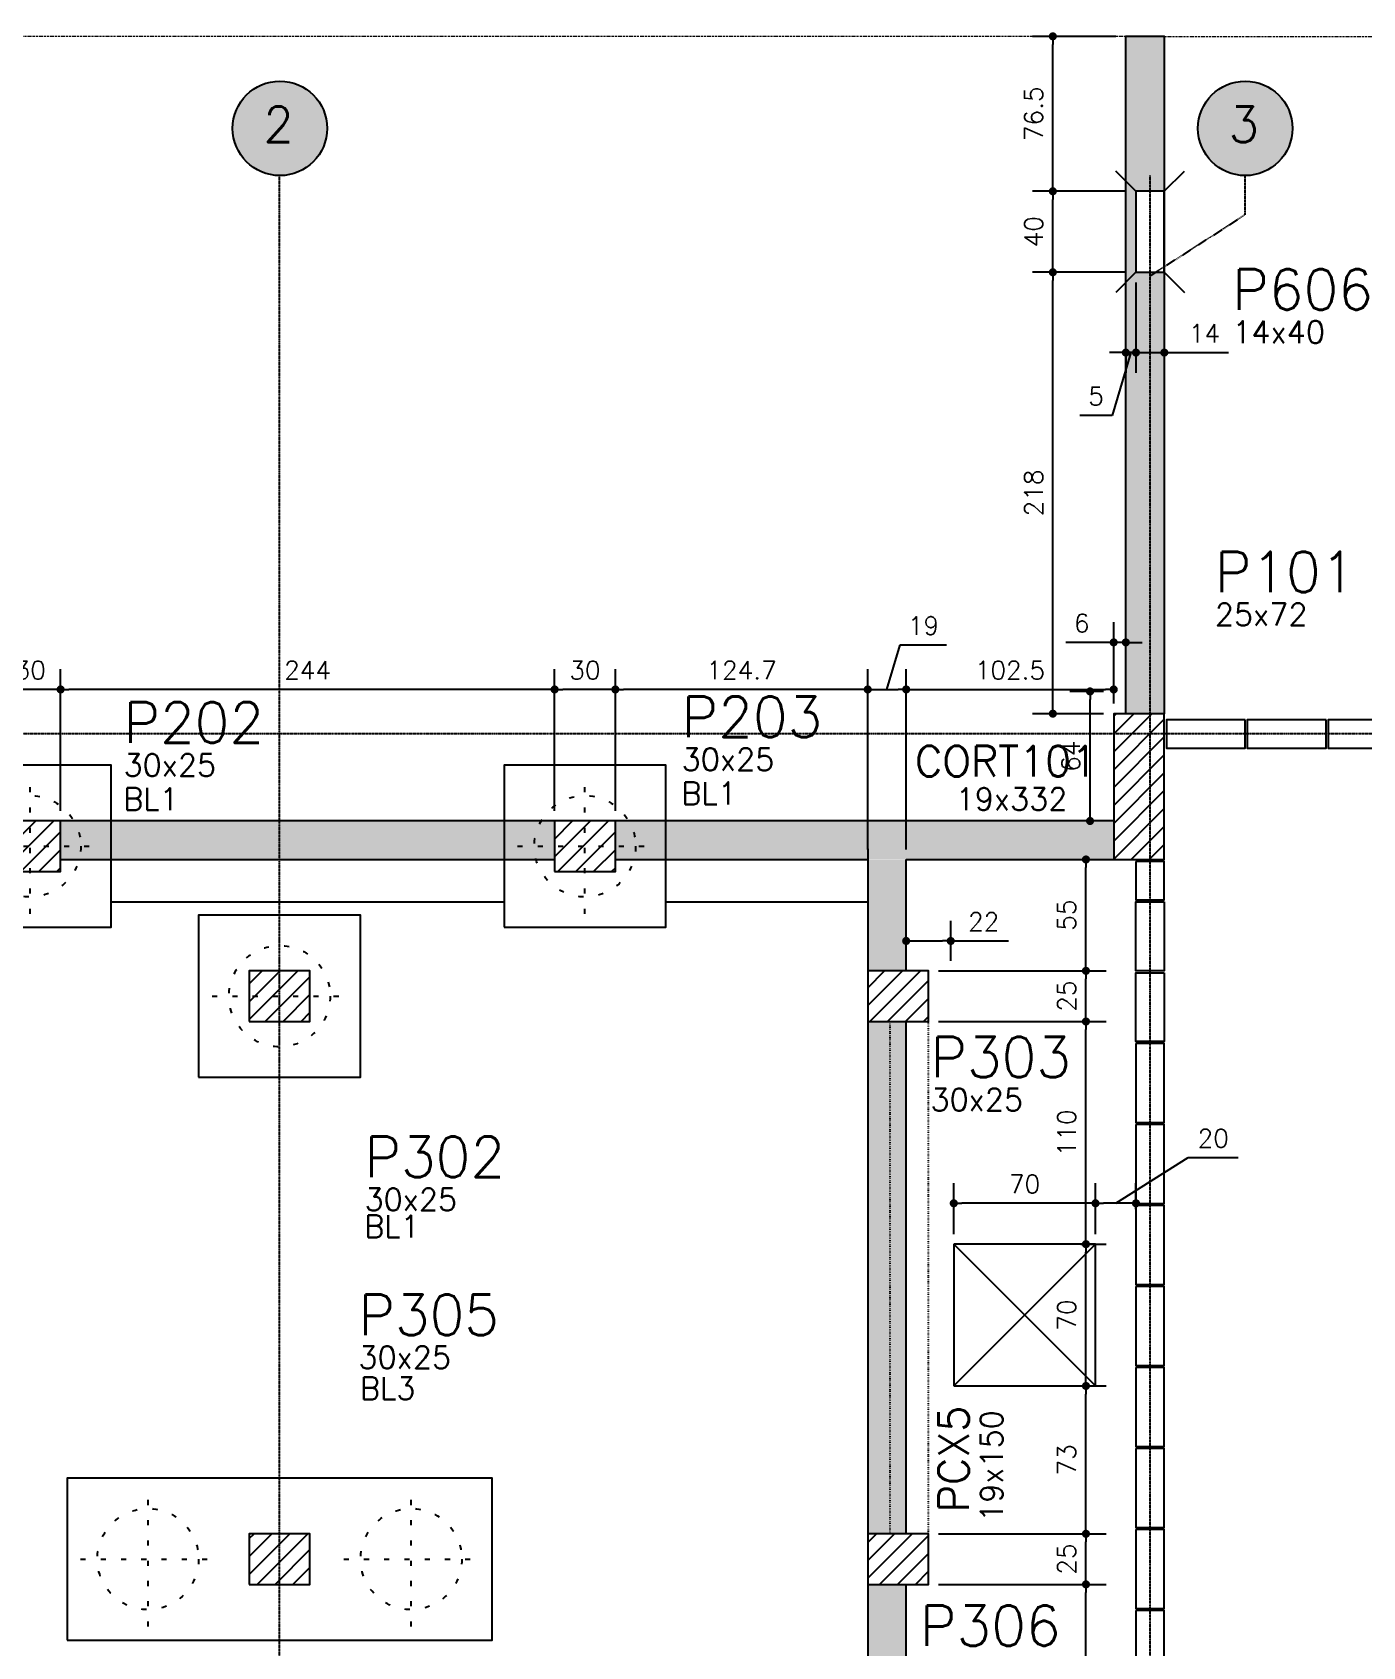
# Model space of a CAD drawing. Extents: x -856 to 20282, y 14720 to 28231.
# Drawn here: x 6019 to 6676, y 24573 to 25370 of the extents above; entities that cross this region are included whole.
import ezdxf

# ---------------------------------------------------------------- set-up
doc = ezdxf.new("R2010")
doc.units = 0
for name, pattern in [('AXES', [0.54, 0.3, -0.08, 0.08, -0.08]), ('Double dash', [55, 20, -5, 10, -5, 10, -5]), ('ESTILO_TQS_0002', [0.4, 0.1, -0.3])]:
    doc.linetypes.add(name, pattern=pattern)
doc.layers.get('0').update_dxf_attribs({"linetype": 'CONTINUOUS'})
doc.layers.get('Defpoints').update_dxf_attribs({"linetype": 'CONTINUOUS'})
for name, color, linetype in [('00 - FELIPE', 2, 'CONTINUOUS'), ('228', 2, 'CONTINUOUS'), ('BLOCO', 3, 'CONTINUOUS'), ('COTA', 1, 'CONTINUOUS'), ('EIXOS', 1, 'AXES'), ('ESTACA', 1, 'ESTILO_TQS_0002'), ('H2', 252, 'CONTINUOUS'), ('H3', 253, 'CONTINUOUS'), ('H4', 254, 'CONTINUOUS'), ('H5', 1, 'CONTINUOUS'), ('IND-EIXOS', 2, 'CONTINUOUS'), ('ORELHA', 1, 'CONTINUOUS'), ('P-D', 2, 'CONTINUOUS'), ('P-M', 5, 'CONTINUOUS'), ('P-N', 5, 'CONTINUOUS'), ('P-S', 5, 'CONTINUOUS'), ('PENA_1', 1, 'CONTINUOUS'), ('PENA_5', 5, 'CONTINUOUS'), ('PIL-N', 4, 'CONTINUOUS'), ('TEXT-EIXOS', 3, 'CONTINUOUS'), ('VIG-D', 2, 'CONTINUOUS'), ('VIG-N', 4, 'CONTINUOUS'), ('VIGA', 3, 'CONTINUOUS'), ('VIGAT', 3, 'ESTILO_TQS_0002')]:
    doc.layers.add(name, color=color, linetype=linetype)
doc.layers.add('TLV-DVI-___-CNT', color=7, linetype='Double dash', lineweight=9)
doc.styles.add('COTA', font='romans.shx')
doc.styles.get("Standard").update_dxf_attribs({"font": 'ROMANS.SHX'})
doc.dimstyles.new('forma', dxfattribs={"dimscale": 5, "dimtxt": 1.8, "dimasz": 0.8, "dimexe": 2, "dimexo": 1, "dimgap": 1, "dimtad": 1, "dimdec": 1, "dimzin": 9, "dimdsep": 46, "dimtxsty": 'COTA', "dimblk1": 'DOT', "dimblk2": 'DOT', "dimsah": 1, "dimcen": 0, "dimdle": 1, "dimclrd": 256, "dimclre": 256, "dimclrt": 2, "dimadec": 0, "dimazin": 0, "dimtfac": 1, "dimtdec": 0, "dimtmove": 0, "dimatfit": 3, "dimfxl": 1, "dimtolj": 1, "dimtzin": 0, "dimarcsym": 0})
pattern_1 = [(45, (4912.393, -6055.889), (-4.4194174, 4.4194174), [])]
pattern_2 = [(45, (5693.907, 23621.703), (-4.419417, 4.419417), [])]
pattern_3 = [(45, (4912.393, -9060.889), (-4.4194174, 4.4194174), [])]

# ---------------------------------------------------------------- blocks, each defined once
blk = doc.blocks.new('_EST50')
at = {"layer": 'ESTACA', "linetype": 'ESTILO_TQS_0002'}
for p, q in [((0, -1.333), (0, 1.333)), ((-1.333, 0), (1.333, 0))]:
    blk.add_line(p, q, dxfattribs=at)
blk.add_circle((0, 0), 1, dxfattribs=at)
blk = doc.blocks.new('_Dot')
at = {"color": 0, "linetype": 'ByBlock', "lineweight": -2}
blk.add_line((-0.5, 0), (-1, 0), dxfattribs=at)
at = {"color": 0, "linetype": 'ByBlock', "const_width": 0.5}
blk.add_lwpolyline([(-0.25, 0, 1), (0.25, 0, 1)], format="xyb", close=True, dxfattribs=at)
blk = doc.blocks.new('*D323')
at = {"layer": 'COTA', "lineweight": -2, "transparency": 16777216}
for p, q in [((6440.91, 25045.67), (6447.51, 25067.67)), ((6447.51, 25067.67), (6470.36, 25067.67)), ((6431.41, 24966.7), (6431.41, 25055.67)), ((6450.41, 24966.7), (6450.41, 25055.67)), ((6435.41, 25045.67), (6446.41, 25045.67))]:
    blk.add_line(p, q, dxfattribs=at)
at = {"layer": 'Defpoints', "color": 0, "transparency": 16777216}
for p in [(6450.41, 25045.67), (6431.41, 24961.7), (6450.41, 24961.7)]:
    blk.add_point(p, dxfattribs=at)
at = {"layer": 'COTA', "lineweight": -2, "transparency": 16777216, "xscale": 4, "yscale": 4, "zscale": 4, "rotation": 180}
blk.add_blockref('_Dot', (6431.41, 25045.67), dxfattribs=at)
at = {"layer": 'COTA', "lineweight": -2, "transparency": 16777216, "xscale": 4, "yscale": 4, "zscale": 4}
blk.add_blockref('_Dot', (6450.41, 25045.67), dxfattribs=at)
at = {"layer": 'COTA', "color": 2, "transparency": 16777216, "insert": (6458.94, 25077.17), "char_height": 9, "attachment_point": 5, "style": 'COTA'}
blk.add_mtext('\\A1;19 ', dxfattribs=at)
blk = doc.blocks.new('*D324')
at = {"layer": 'COTA', "lineweight": -2, "transparency": 16777216}
for p, q in [((6450.41, 24966.7), (6450.41, 25055.67)), ((6552.91, 25038.7), (6552.91, 25055.67)), ((6454.41, 25045.67), (6548.91, 25045.67))]:
    blk.add_line(p, q, dxfattribs=at)
at = {"layer": 'Defpoints', "color": 0, "transparency": 16777216}
for p in [(6552.91, 25045.67), (6552.91, 25033.7), (6450.41, 24961.7)]:
    blk.add_point(p, dxfattribs=at)
at = {"layer": 'COTA', "lineweight": -2, "transparency": 16777216, "xscale": 4, "yscale": 4, "zscale": 4, "rotation": 180}
blk.add_blockref('_Dot', (6450.41, 25045.67), dxfattribs=at)
at = {"layer": 'COTA', "lineweight": -2, "transparency": 16777216, "xscale": 4, "yscale": 4, "zscale": 4}
blk.add_blockref('_Dot', (6552.91, 25045.67), dxfattribs=at)
at = {"layer": 'COTA', "color": 2, "transparency": 16777216, "insert": (6501.66, 25055.17), "char_height": 9, "attachment_point": 5, "style": 'COTA'}
blk.add_mtext('\\A1;102.5 ', dxfattribs=at)
blk = doc.blocks.new('*D343')
at = {"layer": 'COTA', "lineweight": -2, "transparency": 16777216}
for p, q in [((6466.41, 24603.7), (6549.21, 24603.7)), ((6539.21, 24399.7), (6539.21, 24599.7)), ((6539.97, 24395.7), (6549.21, 24395.7))]:
    blk.add_line(p, q, dxfattribs=at)
at = {"layer": 'Defpoints', "color": 0, "transparency": 16777216}
for p in [(6461.41, 24603.7), (6539.21, 24603.7), (6534.97, 24395.7)]:
    blk.add_point(p, dxfattribs=at)
at = {"layer": 'COTA', "lineweight": -2, "transparency": 16777216, "xscale": 4, "yscale": 4, "zscale": 4}
for p, rotation in [((6539.21, 24603.7), 90), ((6539.21, 24395.7), 270)]:
    blk.add_blockref('_Dot', p, dxfattribs=dict(at, rotation=rotation))
at = {"layer": 'COTA', "color": 2, "transparency": 16777216, "insert": (6529.71, 24499.7), "char_height": 9, "attachment_point": 5, "rotation": 90, "style": 'COTA'}
blk.add_mtext('\\A1;208 ', dxfattribs=at)
blk = doc.blocks.new('*D344')
at = {"layer": 'COTA', "lineweight": -2, "transparency": 16777216}
for p, q in [((6466.41, 24628.7), (6549.21, 24628.7)), ((6539.21, 24607.7), (6539.21, 24624.7)), ((6466.41, 24603.7), (6549.21, 24603.7))]:
    blk.add_line(p, q, dxfattribs=at)
at = {"layer": 'Defpoints', "color": 0, "transparency": 16777216}
for p in [(6461.41, 24628.7), (6539.21, 24628.7), (6461.41, 24603.7)]:
    blk.add_point(p, dxfattribs=at)
at = {"layer": 'COTA', "lineweight": -2, "transparency": 16777216, "xscale": 4, "yscale": 4, "zscale": 4}
for p, rotation in [((6539.21, 24628.7), 90), ((6539.21, 24603.7), 270)]:
    blk.add_blockref('_Dot', p, dxfattribs=dict(at, rotation=rotation))
at = {"layer": 'COTA', "color": 2, "transparency": 16777216, "insert": (6529.71, 24616.2), "char_height": 9, "attachment_point": 5, "rotation": 90, "style": 'COTA'}
blk.add_mtext('\\A1;25 ', dxfattribs=at)
blk = doc.blocks.new('*D345')
at = {"layer": 'COTA', "lineweight": -2, "transparency": 16777216}
for p, q in [((6526.29, 24701.7), (6549.21, 24701.7)), ((6539.21, 24632.7), (6539.21, 24697.7)), ((6466.41, 24628.7), (6549.21, 24628.7))]:
    blk.add_line(p, q, dxfattribs=at)
at = {"layer": 'Defpoints', "color": 0, "transparency": 16777216}
for p in [(6521.29, 24701.7), (6539.21, 24701.7), (6461.41, 24628.7)]:
    blk.add_point(p, dxfattribs=at)
at = {"layer": 'COTA', "lineweight": -2, "transparency": 16777216, "xscale": 4, "yscale": 4, "zscale": 4}
for p, rotation in [((6539.21, 24701.7), 90), ((6539.21, 24628.7), 270)]:
    blk.add_blockref('_Dot', p, dxfattribs=dict(at, rotation=rotation))
at = {"layer": 'COTA', "color": 2, "transparency": 16777216, "insert": (6529.71, 24665.2), "char_height": 9, "attachment_point": 5, "rotation": 90, "style": 'COTA'}
blk.add_mtext('\\A1;73 ', dxfattribs=at)
blk = doc.blocks.new('*D346')
at = {"layer": 'COTA', "lineweight": -2, "transparency": 16777216}
for p, q in [((6466.41, 24906.7), (6549.21, 24906.7)), ((6539.21, 24885.7), (6539.21, 24902.7)), ((6466.41, 24881.7), (6549.21, 24881.7))]:
    blk.add_line(p, q, dxfattribs=at)
at = {"layer": 'Defpoints', "color": 0, "transparency": 16777216}
for p in [(6461.41, 24906.7), (6539.21, 24906.7), (6461.41, 24881.7)]:
    blk.add_point(p, dxfattribs=at)
at = {"layer": 'COTA', "lineweight": -2, "transparency": 16777216, "xscale": 4, "yscale": 4, "zscale": 4}
for p, rotation in [((6539.21, 24906.7), 90), ((6539.21, 24881.7), 270)]:
    blk.add_blockref('_Dot', p, dxfattribs=dict(at, rotation=rotation))
at = {"layer": 'COTA', "color": 2, "transparency": 16777216, "insert": (6529.71, 24894.2), "char_height": 9, "attachment_point": 5, "rotation": 90, "style": 'COTA'}
blk.add_mtext('\\A1;25 ', dxfattribs=at)
blk = doc.blocks.new('*D347')
at = {"layer": 'COTA', "lineweight": -2, "transparency": 16777216}
for p, q in [((6498.93, 24961.7), (6549.21, 24961.7)), ((6539.21, 24910.7), (6539.21, 24957.7)), ((6466.41, 24906.7), (6549.21, 24906.7))]:
    blk.add_line(p, q, dxfattribs=at)
at = {"layer": 'Defpoints', "color": 0, "transparency": 16777216}
for p in [(6493.93, 24961.7), (6539.21, 24961.7), (6461.41, 24906.7)]:
    blk.add_point(p, dxfattribs=at)
at = {"layer": 'COTA', "lineweight": -2, "transparency": 16777216, "xscale": 4, "yscale": 4, "zscale": 4}
for p, rotation in [((6539.21, 24961.7), 90), ((6539.21, 24906.7), 270)]:
    blk.add_blockref('_Dot', p, dxfattribs=dict(at, rotation=rotation))
at = {"layer": 'COTA', "color": 2, "transparency": 16777216, "insert": (6529.71, 24934.2), "char_height": 9, "attachment_point": 5, "rotation": 90, "style": 'COTA'}
blk.add_mtext('\\A1;55 ', dxfattribs=at)
blk = doc.blocks.new('Family - ___-2103959-PLANTA INFERIOR 2')
at = {"layer": 'TLV-DVI-___-CNT', "color": 1, "true_color": 0xff0000}
for q in [(-48652.3, 10030.2), (-30001.4, 10030.2)]:
    blk.add_line((-34122.5, 10030.2), q, dxfattribs=at)
blk = doc.blocks.new('A$C8a1ee3b4')
at = {"layer": 'TLV-DVI-___-CNT', "color": 1, "true_color": 0xff0000, "xscale": 0.1, "yscale": 0.1, "zscale": 0.1}
blk.add_blockref('Family - ___-2103959-PLANTA INFERIOR 2', (4865.23, 1037.14), dxfattribs=at)
blk = doc.blocks.new('*D424')
at = {"layer": 'COTA', "lineweight": -2, "transparency": 16777216}
for p, q in [((6306.75, 24985.7), (6306.75, 25055.67)), ((6431.41, 24966.7), (6431.41, 25055.67)), ((6427.41, 25045.67), (6310.75, 25045.67))]:
    blk.add_line(p, q, dxfattribs=at)
at = {"layer": 'Defpoints', "color": 0, "transparency": 16777216}
for p in [(6306.75, 25045.67), (6306.75, 24980.7), (6431.41, 24961.7)]:
    blk.add_point(p, dxfattribs=at)
at = {"layer": 'COTA', "lineweight": -2, "transparency": 16777216, "xscale": 4, "yscale": 4, "zscale": 4, "rotation": 180}
blk.add_blockref('_Dot', (6306.75, 25045.67), dxfattribs=at)
at = {"layer": 'COTA', "lineweight": -2, "transparency": 16777216, "xscale": 4, "yscale": 4, "zscale": 4}
blk.add_blockref('_Dot', (6431.41, 25045.67), dxfattribs=at)
at = {"layer": 'COTA', "color": 2, "transparency": 16777216, "insert": (6369.08, 25055.17), "char_height": 9, "attachment_point": 5, "style": 'COTA'}
blk.add_mtext('\\A1;124.7 ', dxfattribs=at)
blk = doc.blocks.new('*D425')
at = {"layer": 'COTA', "lineweight": -2, "transparency": 16777216}
for p, q in [((6276.75, 24985.7), (6276.75, 25055.67)), ((6306.75, 24985.7), (6306.75, 25055.67)), ((6302.75, 25045.67), (6280.75, 25045.67))]:
    blk.add_line(p, q, dxfattribs=at)
at = {"layer": 'Defpoints', "color": 0, "transparency": 16777216}
for p in [(6276.75, 25045.67), (6276.75, 24980.7), (6306.75, 24980.7)]:
    blk.add_point(p, dxfattribs=at)
at = {"layer": 'COTA', "lineweight": -2, "transparency": 16777216, "xscale": 4, "yscale": 4, "zscale": 4, "rotation": 180}
blk.add_blockref('_Dot', (6276.75, 25045.67), dxfattribs=at)
at = {"layer": 'COTA', "lineweight": -2, "transparency": 16777216, "xscale": 4, "yscale": 4, "zscale": 4}
blk.add_blockref('_Dot', (6306.75, 25045.67), dxfattribs=at)
at = {"layer": 'COTA', "color": 2, "transparency": 16777216, "insert": (6291.75, 25055.17), "char_height": 9, "attachment_point": 5, "style": 'COTA'}
blk.add_mtext('\\A1;30 ', dxfattribs=at)
blk = doc.blocks.new('*D426')
at = {"layer": 'COTA', "lineweight": -2, "transparency": 16777216}
for p, q in [((6032.75, 24985.7), (6032.75, 25055.67)), ((6276.75, 24985.7), (6276.75, 25055.67)), ((6272.75, 25045.67), (6036.75, 25045.67))]:
    blk.add_line(p, q, dxfattribs=at)
at = {"layer": 'Defpoints', "color": 0, "transparency": 16777216}
for p in [(6032.75, 25045.67), (6032.75, 24980.7), (6276.75, 24980.7)]:
    blk.add_point(p, dxfattribs=at)
at = {"layer": 'COTA', "lineweight": -2, "transparency": 16777216, "xscale": 4, "yscale": 4, "zscale": 4, "rotation": 180}
blk.add_blockref('_Dot', (6032.75, 25045.67), dxfattribs=at)
at = {"layer": 'COTA', "lineweight": -2, "transparency": 16777216, "xscale": 4, "yscale": 4, "zscale": 4}
blk.add_blockref('_Dot', (6276.75, 25045.67), dxfattribs=at)
at = {"layer": 'COTA', "color": 2, "transparency": 16777216, "insert": (6154.75, 25055.17), "char_height": 9, "attachment_point": 5, "style": 'COTA'}
blk.add_mtext('\\A1;244 ', dxfattribs=at)
blk = doc.blocks.new('*D427')
at = {"layer": 'COTA', "lineweight": -2, "transparency": 16777216}
for p, q in [((6002.75, 24985.7), (6002.75, 25055.67)), ((6032.75, 24985.7), (6032.75, 25055.67)), ((6028.75, 25045.67), (6006.75, 25045.67))]:
    blk.add_line(p, q, dxfattribs=at)
at = {"layer": 'Defpoints', "color": 0, "transparency": 16777216}
for p in [(6002.75, 25045.67), (6002.75, 24980.7), (6032.75, 24980.7)]:
    blk.add_point(p, dxfattribs=at)
at = {"layer": 'COTA', "lineweight": -2, "transparency": 16777216, "xscale": 4, "yscale": 4, "zscale": 4, "rotation": 180}
blk.add_blockref('_Dot', (6002.75, 25045.67), dxfattribs=at)
at = {"layer": 'COTA', "lineweight": -2, "transparency": 16777216, "xscale": 4, "yscale": 4, "zscale": 4}
blk.add_blockref('_Dot', (6032.75, 25045.67), dxfattribs=at)
at = {"layer": 'COTA', "color": 2, "transparency": 16777216, "insert": (6017.75, 25055.17), "char_height": 9, "attachment_point": 5, "style": 'COTA'}
blk.add_mtext('\\A1;30 ', dxfattribs=at)
blk = doc.blocks.new('*D409')
at = {"layer": 'COTA', "lineweight": -2, "transparency": 16777216}
for p, q in [((6563.91, 25246.7), (6563.91, 25202.02)), ((6577.91, 25246.7), (6577.91, 25202.02)), ((6559.91, 25212.02), (6555.91, 25212.02)), ((6563.91, 25212.02), (6577.91, 25212.02)), ((6581.91, 25212.02), (6609.62, 25212.02))]:
    blk.add_line(p, q, dxfattribs=at)
at = {"layer": 'Defpoints', "color": 0, "transparency": 16777216}
for p in [(6563.91, 25251.7), (6577.91, 25251.7), (6563.91, 25212.02)]:
    blk.add_point(p, dxfattribs=at)
at = {"layer": 'COTA', "lineweight": -2, "transparency": 16777216, "xscale": 4, "yscale": 4, "zscale": 4}
blk.add_blockref('_Dot', (6563.91, 25212.02), dxfattribs=at)
at = {"layer": 'COTA', "lineweight": -2, "transparency": 16777216, "xscale": 4, "yscale": 4, "zscale": 4, "rotation": 180}
blk.add_blockref('_Dot', (6577.91, 25212.02), dxfattribs=at)
at = {"layer": 'COTA', "color": 2, "transparency": 16777216, "insert": (6597.76, 25221.52), "char_height": 9, "attachment_point": 5, "style": 'COTA'}
blk.add_mtext('\\A1;14 ', dxfattribs=at)
blk = doc.blocks.new('*D410')
at = {"layer": 'COTA', "lineweight": -2, "transparency": 16777216}
for p, q in [((6563.91, 25246.7), (6563.91, 25202.02)), ((6554.91, 25212.02), (6550.91, 25212.02)), ((6561.41, 25212.02), (6552.18, 25181.02)), ((6558.91, 25212.16), (6558.91, 25202.02)), ((6563.91, 25212.02), (6558.91, 25212.02)), ((6563.91, 25212.02), (6558.91, 25212.02)), ((6567.91, 25212.02), (6571.91, 25212.02)), ((6552.18, 25181.02), (6536.18, 25181.02))]:
    blk.add_line(p, q, dxfattribs=at)
at = {"layer": 'Defpoints', "color": 0, "transparency": 16777216}
for p in [(6563.91, 25251.7), (6558.91, 25217.16), (6558.91, 25212.02)]:
    blk.add_point(p, dxfattribs=at)
at = {"layer": 'COTA', "lineweight": -2, "transparency": 16777216, "xscale": 4, "yscale": 4, "zscale": 4}
blk.add_blockref('_Dot', (6558.91, 25212.02), dxfattribs=at)
at = {"layer": 'COTA', "lineweight": -2, "transparency": 16777216, "xscale": 4, "yscale": 4, "zscale": 4, "rotation": 180}
blk.add_blockref('_Dot', (6563.91, 25212.02), dxfattribs=at)
at = {"layer": 'COTA', "color": 2, "transparency": 16777216, "insert": (6544.18, 25190.52), "char_height": 9, "attachment_point": 5, "style": 'COTA'}
blk.add_mtext('\\A1;5 ', dxfattribs=at)
blk = doc.blocks.new('*D411')
at = {"layer": 'COTA', "lineweight": -2, "transparency": 16777216}
for p, q in [((6558.91, 25251.7), (6512.84, 25251.7)), ((6522.84, 25037.7), (6522.84, 25247.7)), ((6547.91, 25033.7), (6512.84, 25033.7))]:
    blk.add_line(p, q, dxfattribs=at)
at = {"layer": 'Defpoints', "color": 0, "transparency": 16777216}
for p in [(6522.84, 25251.7), (6563.91, 25251.7), (6552.91, 25033.7)]:
    blk.add_point(p, dxfattribs=at)
at = {"layer": 'COTA', "lineweight": -2, "transparency": 16777216, "xscale": 4, "yscale": 4, "zscale": 4}
for p, rotation in [((6522.84, 25251.7), 90), ((6522.84, 25033.7), 270)]:
    blk.add_blockref('_Dot', p, dxfattribs=dict(at, rotation=rotation))
at = {"layer": 'COTA', "color": 2, "transparency": 16777216, "insert": (6513.34, 25142.7), "char_height": 9, "attachment_point": 5, "rotation": 90, "style": 'COTA'}
blk.add_mtext('\\A1;218 ', dxfattribs=at)
blk = doc.blocks.new('*D412')
at = {"layer": 'COTA', "lineweight": -2, "transparency": 16777216}
for p, q in [((6558.91, 25291.7), (6512.84, 25291.7)), ((6522.84, 25255.7), (6522.84, 25287.7)), ((6558.91, 25251.7), (6512.84, 25251.7))]:
    blk.add_line(p, q, dxfattribs=at)
at = {"layer": 'Defpoints', "color": 0, "transparency": 16777216}
for p in [(6522.84, 25291.7), (6563.91, 25291.7), (6563.91, 25251.7)]:
    blk.add_point(p, dxfattribs=at)
at = {"layer": 'COTA', "lineweight": -2, "transparency": 16777216, "xscale": 4, "yscale": 4, "zscale": 4}
for p, rotation in [((6522.84, 25291.7), 90), ((6522.84, 25251.7), 270)]:
    blk.add_blockref('_Dot', p, dxfattribs=dict(at, rotation=rotation))
at = {"layer": 'COTA', "color": 2, "transparency": 16777216, "insert": (6513.34, 25271.7), "char_height": 9, "attachment_point": 5, "rotation": 90, "style": 'COTA'}
blk.add_mtext('\\A1;40 ', dxfattribs=at)
blk = doc.blocks.new('*D413')
at = {"layer": 'COTA', "lineweight": -2, "transparency": 16777216}
for p, q in [((6553.91, 25368.2), (6512.84, 25368.2)), ((6522.84, 25295.7), (6522.84, 25364.2)), ((6558.91, 25291.7), (6512.84, 25291.7))]:
    blk.add_line(p, q, dxfattribs=at)
at = {"layer": 'Defpoints', "color": 0, "transparency": 16777216}
for p in [(6522.84, 25368.2), (6558.91, 25368.2), (6563.91, 25291.7)]:
    blk.add_point(p, dxfattribs=at)
at = {"layer": 'COTA', "lineweight": -2, "transparency": 16777216, "xscale": 4, "yscale": 4, "zscale": 4}
for p, rotation in [((6522.84, 25368.2), 90), ((6522.84, 25291.7), 270)]:
    blk.add_blockref('_Dot', p, dxfattribs=dict(at, rotation=rotation))
at = {"layer": 'COTA', "color": 2, "transparency": 16777216, "insert": (6513.34, 25329.95), "char_height": 9, "attachment_point": 5, "rotation": 90, "style": 'COTA'}
blk.add_mtext('\\A1;76.5 ', dxfattribs=at)
blk = doc.blocks.new('*D439')
at = {"layer": 'COTA', "lineweight": -2, "transparency": 16777216}
for p, q in [((6536.59, 24771.7), (6549.21, 24771.7)), ((6539.21, 24705.7), (6539.21, 24767.7)), ((6526.29, 24701.7), (6549.21, 24701.7))]:
    blk.add_line(p, q, dxfattribs=at)
at = {"layer": 'Defpoints', "color": 0, "transparency": 16777216}
for p in [(6531.59, 24771.7), (6539.21, 24771.7), (6521.29, 24701.7)]:
    blk.add_point(p, dxfattribs=at)
at = {"layer": 'COTA', "lineweight": -2, "transparency": 16777216, "xscale": 4, "yscale": 4, "zscale": 4}
for p, rotation in [((6539.21, 24771.7), 90), ((6539.21, 24701.7), 270)]:
    blk.add_blockref('_Dot', p, dxfattribs=dict(at, rotation=rotation))
at = {"layer": 'COTA', "color": 2, "transparency": 16777216, "insert": (6529.71, 24736.7), "char_height": 9, "attachment_point": 5, "rotation": 90, "style": 'COTA'}
blk.add_mtext('\\A1;70 ', dxfattribs=at)
blk = doc.blocks.new('*D440')
at = {"layer": 'COTA', "lineweight": -2, "transparency": 16777216}
for p, q in [((6466.41, 24881.7), (6549.21, 24881.7)), ((6539.21, 24775.7), (6539.21, 24877.7)), ((6536.59, 24771.7), (6549.21, 24771.7))]:
    blk.add_line(p, q, dxfattribs=at)
at = {"layer": 'Defpoints', "color": 0, "transparency": 16777216}
for p in [(6461.41, 24881.7), (6539.21, 24881.7), (6531.59, 24771.7)]:
    blk.add_point(p, dxfattribs=at)
at = {"layer": 'COTA', "lineweight": -2, "transparency": 16777216, "xscale": 4, "yscale": 4, "zscale": 4}
for p, rotation in [((6539.21, 24881.7), 90), ((6539.21, 24771.7), 270)]:
    blk.add_blockref('_Dot', p, dxfattribs=dict(at, rotation=rotation))
at = {"layer": 'COTA', "color": 2, "transparency": 16777216, "insert": (6529.71, 24826.7), "char_height": 9, "attachment_point": 5, "rotation": 90, "style": 'COTA'}
blk.add_mtext('\\A1;110 ', dxfattribs=at)
blk = doc.blocks.new('*D441')
at = {"layer": 'COTA', "lineweight": -2, "transparency": 16777216}
for p, q in [((6553.91, 24791.9), (6589.77, 24814.5)), ((6589.77, 24814.5), (6614.34, 24814.5)), ((6543.91, 24776.7), (6543.91, 24801.9)), ((6563.91, 24789.06), (6563.91, 24801.9)), ((6559.91, 24791.9), (6547.91, 24791.9))]:
    blk.add_line(p, q, dxfattribs=at)
at = {"layer": 'Defpoints', "color": 0, "transparency": 16777216}
for p in [(6543.91, 24791.9), (6563.91, 24784.06), (6543.91, 24771.7)]:
    blk.add_point(p, dxfattribs=at)
at = {"layer": 'COTA', "lineweight": -2, "transparency": 16777216, "xscale": 4, "yscale": 4, "zscale": 4, "rotation": 180}
blk.add_blockref('_Dot', (6543.91, 24791.9), dxfattribs=at)
at = {"layer": 'COTA', "lineweight": -2, "transparency": 16777216, "xscale": 4, "yscale": 4, "zscale": 4}
blk.add_blockref('_Dot', (6563.91, 24791.9), dxfattribs=at)
at = {"layer": 'COTA', "color": 2, "transparency": 16777216, "insert": (6602.06, 24824), "char_height": 9, "attachment_point": 5, "style": 'COTA'}
blk.add_mtext('\\A1;20 ', dxfattribs=at)
blk = doc.blocks.new('*D442')
at = {"layer": 'COTA', "lineweight": -2, "transparency": 16777216}
for p, q in [((6473.91, 24776.7), (6473.91, 24801.9)), ((6543.91, 24776.7), (6543.91, 24801.9)), ((6539.91, 24791.9), (6477.91, 24791.9))]:
    blk.add_line(p, q, dxfattribs=at)
at = {"layer": 'Defpoints', "color": 0, "transparency": 16777216}
for p in [(6473.91, 24791.9), (6473.91, 24771.7), (6543.91, 24771.7)]:
    blk.add_point(p, dxfattribs=at)
at = {"layer": 'COTA', "lineweight": -2, "transparency": 16777216, "xscale": 4, "yscale": 4, "zscale": 4, "rotation": 180}
blk.add_blockref('_Dot', (6473.91, 24791.9), dxfattribs=at)
at = {"layer": 'COTA', "lineweight": -2, "transparency": 16777216, "xscale": 4, "yscale": 4, "zscale": 4}
blk.add_blockref('_Dot', (6543.91, 24791.9), dxfattribs=at)
at = {"layer": 'COTA', "color": 2, "transparency": 16777216, "insert": (6508.91, 24801.4), "char_height": 9, "attachment_point": 5, "style": 'COTA'}
blk.add_mtext('\\A1;70 ', dxfattribs=at)
blk = doc.blocks.new('*D757')
at = {"layer": '00 - FELIPE', "lineweight": -2, "transparency": 16777216}
for p, q in [((6552.91, 25038.7), (6552.91, 25078.91)), ((6558.91, 25038.7), (6558.91, 25078.91)), ((6548.91, 25068.91), (6529.34, 25068.91)), ((6558.91, 25068.91), (6552.91, 25068.91)), ((6562.91, 25068.91), (6566.91, 25068.91))]:
    blk.add_line(p, q, dxfattribs=at)
at = {"layer": 'Defpoints', "color": 0, "transparency": 16777216}
for p in [(6552.91, 25068.91), (6552.91, 25033.7), (6558.91, 25033.7)]:
    blk.add_point(p, dxfattribs=at)
at = {"layer": '00 - FELIPE', "lineweight": -2, "transparency": 16777216, "xscale": 4, "yscale": 4, "zscale": 4}
blk.add_blockref('_Dot', (6552.91, 25068.91), dxfattribs=at)
at = {"layer": '00 - FELIPE', "lineweight": -2, "transparency": 16777216, "xscale": 4, "yscale": 4, "zscale": 4, "rotation": 180}
blk.add_blockref('_Dot', (6558.91, 25068.91), dxfattribs=at)
at = {"layer": '00 - FELIPE', "color": 2, "transparency": 16777216, "insert": (6537.12, 25078.41), "char_height": 9, "attachment_point": 5, "style": 'COTA'}
blk.add_mtext('\\A1;6 ', dxfattribs=at)
blk = doc.blocks.new('*D758')
at = {"layer": '00 - FELIPE', "lineweight": -2, "transparency": 16777216}
for p, q in [((6547.91, 25044.7), (6531.23, 25044.7)), ((6541.23, 24984.7), (6541.23, 25040.7)), ((6547.91, 24980.7), (6531.23, 24980.7))]:
    blk.add_line(p, q, dxfattribs=at)
at = {"layer": 'Defpoints', "color": 0, "transparency": 16777216}
for p in [(6541.23, 25044.7), (6552.91, 25044.7), (6552.91, 24980.7)]:
    blk.add_point(p, dxfattribs=at)
at = {"layer": '00 - FELIPE', "lineweight": -2, "transparency": 16777216, "xscale": 4, "yscale": 4, "zscale": 4}
for p, rotation in [((6541.23, 25044.7), 90), ((6541.23, 24980.7), 270)]:
    blk.add_blockref('_Dot', p, dxfattribs=dict(at, rotation=rotation))
at = {"layer": '00 - FELIPE', "color": 2, "transparency": 16777216, "insert": (6531.73, 25012.7), "char_height": 9, "attachment_point": 5, "rotation": 90, "style": 'COTA'}
blk.add_mtext('\\A1;64 ', dxfattribs=at)
blk = doc.blocks.new('*D760')
at = {"layer": '00 - FELIPE', "lineweight": -2, "transparency": 16777216}
for p, q in [((6450.41, 24911.7), (6450.41, 24931.45)), ((6472.41, 24911.7), (6472.41, 24931.45)), ((6454.41, 24921.45), (6468.41, 24921.45)), ((6472.41, 24921.45), (6500.98, 24921.45))]:
    blk.add_line(p, q, dxfattribs=at)
at = {"layer": 'Defpoints', "color": 0, "transparency": 16777216}
for p in [(6472.41, 24921.45), (6450.41, 24906.7), (6472.41, 24906.7)]:
    blk.add_point(p, dxfattribs=at)
at = {"layer": '00 - FELIPE', "lineweight": -2, "transparency": 16777216, "xscale": 4, "yscale": 4, "zscale": 4, "rotation": 180}
blk.add_blockref('_Dot', (6450.41, 24921.45), dxfattribs=at)
at = {"layer": '00 - FELIPE', "lineweight": -2, "transparency": 16777216, "xscale": 4, "yscale": 4, "zscale": 4}
blk.add_blockref('_Dot', (6472.41, 24921.45), dxfattribs=at)
at = {"layer": '00 - FELIPE', "color": 2, "transparency": 16777216, "insert": (6488.69, 24930.95), "char_height": 9, "attachment_point": 5, "style": 'COTA'}
blk.add_mtext('\\A1;22 ', dxfattribs=at)

msp = doc.modelspace()

# ---------------------------------------------------------------- hatches: boundary and pattern name
at = {"layer": 'H2'}
for points in [[(6558.91, 25033.7), (6577.91, 25033.7), (6577.91, 25251.7), (6563.91, 25251.7), (6563.91, 25291.7), (6577.91, 25291.7), (6577.91, 25368.27), (6558.91, 25368.27)], [(6450.41, 24961.67), (6431.41, 24961.67), (6431.41, 24906.7), (6450.41, 24906.7)], [(6431.41, 24881.7), (6450.41, 24881.7), (6450.41, 24628.7), (6431.41, 24628.7)], [(6537.91, 24376.7), (6552.91, 24376.7), (6552.91, 24395.7), (6528.41, 24395.7), (6450.41, 24395.7), (6450.41, 24603.7), (6431.41, 24603.7), (6431.41, 24395.7), (6403.91, 24395.7), (6403.91, 24376.7), (6440.91, 24376.7), (6518.91, 24376.7), (6518.91, 24225.7), (6537.91, 24225.7)]]:
    msp.add_hatch(color=256, dxfattribs=at).paths.add_polyline_path(points)
at = {"layer": 'H3'}
for points in [[(6276.75, 24980.7), (6032.75, 24980.7), (6032.75, 24961.7), (6276.75, 24961.7)], [(6431.41, 24980.7), (6306.75, 24980.7), (6306.75, 24961.7), (6431.41, 24961.7)], [(6552.91, 24980.7), (6450.66, 24980.7), (6431.41, 24980.7), (6431.41, 24961.7), (6450.41, 24961.7), (6552.91, 24961.7)]]:
    msp.add_hatch(color=256, dxfattribs=at).paths.add_polyline_path(points)
at = {"layer": 'H4'}
h = msp.add_hatch(color=256, dxfattribs=at)
edge = h.paths.add_edge_path()
edge.add_arc((6141.05, 25322.75), 23.33, 0, 360)
h = msp.add_hatch(color=256, dxfattribs=at)
edge = h.paths.add_edge_path()
edge.add_arc((6617.86, 25322.75), 23.33, 0, 360)
at = {"layer": 'H5'}
h = msp.add_hatch(dxfattribs=at)
h.set_pattern_fill('ANSI31', color=256, scale=50, style=0)
h.set_pattern_definition([(45, (5693.907, 23616.703), (-4.419417, 4.419417), [])])
h.paths.add_polyline_path([(6552.91, 24961.7), (6577.91, 24961.7), (6577.91, 25033.7), (6552.91, 25033.7)])
h = msp.add_hatch(dxfattribs=at)
h.set_pattern_fill('ANSI31', color=256, scale=50, style=0)
h.set_pattern_definition(pattern_3)
h.paths.add_polyline_path([(6002.75, 24955.7), (6032.75, 24955.7), (6032.75, 24980.7), (6002.75, 24980.7)])
h = msp.add_hatch(dxfattribs=at)
h.set_pattern_fill('ANSI31', color=256, scale=50, style=0)
h.set_pattern_definition(pattern_3)
h.paths.add_polyline_path([(6276.75, 24955.7), (6306.75, 24955.7), (6306.75, 24980.7), (6276.75, 24980.7)])
h = msp.add_hatch(dxfattribs=at)
h.set_pattern_fill('ANSI31', color=256, scale=50, style=0)
h.set_pattern_definition(pattern_1)
h.paths.add_polyline_path([(6125.91, 24881.7), (6155.91, 24881.7), (6155.91, 24906.7), (6125.91, 24906.7)])
h = msp.add_hatch(dxfattribs=at)
h.set_pattern_fill('ANSI31', color=256, scale=50, style=0)
h.set_pattern_definition(pattern_2)
h.paths.add_polyline_path([(6431.41, 24881.7), (6461.41, 24881.7), (6461.41, 24906.7), (6431.41, 24906.7)])
h = msp.add_hatch(dxfattribs=at)
h.set_pattern_fill('ANSI31', color=256, scale=50, style=0)
h.set_pattern_definition(pattern_1)
h.paths.add_polyline_path([(6125.91, 24603.7), (6155.91, 24603.7), (6155.91, 24628.7), (6125.91, 24628.7)])
h = msp.add_hatch(dxfattribs=at)
h.set_pattern_fill('ANSI31', color=256, scale=50, style=0)
h.set_pattern_definition(pattern_2)
h.paths.add_polyline_path([(6431.41, 24603.7), (6461.41, 24603.7), (6461.41, 24628.7), (6431.41, 24628.7)])

# ---------------------------------------------------------------- linework, layer by layer
for points in [[(6617.91, 25030.74), (6578.91, 25030.74), (6578.91, 25016.74), (6617.91, 25016.74), (6617.91, 25030.74)], [(6657.91, 25030.74), (6618.91, 25030.74), (6618.91, 25016.74), (6657.91, 25016.74), (6657.91, 25030.74)], [(6697.91, 25030.74), (6658.91, 25030.74), (6658.91, 25016.74), (6697.91, 25016.74), (6697.91, 25030.74)], [(6563.91, 24960.74), (6563.91, 24941.74), (6577.91, 24941.74), (6577.91, 24960.74), (6563.91, 24960.74)], [(6577.91, 24940.74), (6577.91, 24906.74), (6563.91, 24906.74), (6563.91, 24940.74), (6577.91, 24940.74)], [(6577.91, 24905.74), (6577.91, 24871.74), (6563.91, 24871.74), (6563.91, 24905.74), (6577.91, 24905.74)], [(6563.91, 24870.74), (6563.91, 24831.74), (6577.91, 24831.74), (6577.91, 24870.74), (6563.91, 24870.74)], [(6563.91, 24830.74), (6563.91, 24791.74), (6577.91, 24791.74), (6577.91, 24830.74), (6563.91, 24830.74)], [(6563.91, 24790.74), (6563.91, 24751.74), (6577.91, 24751.74), (6577.91, 24790.74), (6563.91, 24790.74)], [(6563.91, 24750.74), (6563.91, 24711.74), (6577.91, 24711.74), (6577.91, 24750.74), (6563.91, 24750.74)], [(6563.91, 24710.74), (6563.91, 24671.74), (6577.91, 24671.74), (6577.91, 24710.74), (6563.91, 24710.74)], [(6563.91, 24670.74), (6563.91, 24631.74), (6577.91, 24631.74), (6577.91, 24670.74), (6563.91, 24670.74)], [(6563.91, 24630.74), (6563.91, 24591.74), (6577.91, 24591.74), (6577.91, 24630.74), (6563.91, 24630.74)], [(6563.91, 24590.74), (6563.91, 24551.74), (6577.91, 24551.74), (6577.91, 24590.74), (6563.91, 24590.74)]]:
    msp.add_lwpolyline(points)
at = {"layer": 'BLOCO', "linetype": 'Continuous'}
for points in [[(5977.75, 24928.2), (6057.75, 24928.2), (6057.75, 25008.2), (5977.75, 25008.2), (5977.75, 24928.2)], [(6251.75, 24928.2), (6331.75, 24928.2), (6331.75, 25008.2), (6251.75, 25008.2), (6251.75, 24928.2)], [(6100.91, 24854.2), (6180.91, 24854.2), (6180.91, 24934.2), (6100.91, 24934.2), (6100.91, 24854.2)], [(6035.91, 24576.2), (6245.91, 24576.2), (6245.91, 24656.2), (6035.91, 24656.2), (6035.91, 24576.2)]]:
    msp.add_lwpolyline(points, dxfattribs=at)
at = {"layer": 'EIXOS', "color": 244, "true_color": 0x991b1e}
for p, q in [((6140.91, 23578.75), (6140.91, 25299.42)), ((6570.91, 23578.75), (6570.91, 25299.42)), ((8233.21, 25023.7), (5544.44, 25023.7))]:
    msp.add_line(p, q, dxfattribs=at)
at = {"layer": 'EIXOS'}
for p, q in [((6617.82, 25280.13), (6617.82, 25299.42)), ((6570.91, 25249.96), (6617.82, 25280.13))]:
    msp.add_line(p, q, dxfattribs=at)
at = {"layer": 'IND-EIXOS'}
for centre in [(6141.05, 25322.75), (6617.86, 25322.75)]:
    msp.add_circle(centre, 23.33, dxfattribs=at)
at = {"layer": 'ORELHA', "linetype": 'Continuous'}
for points in [[(6563.91, 25291.7), (6553.91, 25301.7)], [(6577.91, 25291.7), (6587.91, 25301.7)], [(6563.91, 25251.7), (6553.91, 25241.7)], [(6577.91, 25251.7), (6587.91, 25241.7)]]:
    msp.add_lwpolyline(points, dxfattribs=at)
at = {"layer": 'P-M', "linetype": 'Continuous'}
for points in [[(6002.75, 24955.7), (6032.75, 24955.7), (6032.75, 24980.7), (6002.75, 24980.7), (6002.75, 24955.7)], [(6276.75, 24955.7), (6306.75, 24955.7), (6306.75, 24980.7), (6276.75, 24980.7), (6276.75, 24955.7)]]:
    msp.add_lwpolyline(points, dxfattribs=at)
at = {"layer": 'P-N', "linetype": 'Continuous'}
for points in [[(6577.91, 25291.7), (6563.91, 25291.7), (6563.91, 25251.7), (6577.91, 25251.7), (6577.91, 25291.7)], [(6125.91, 24881.7), (6155.91, 24881.7), (6155.91, 24906.7), (6125.91, 24906.7), (6125.91, 24881.7)], [(6125.91, 24603.7), (6155.91, 24603.7), (6155.91, 24628.7), (6125.91, 24628.7), (6125.91, 24603.7)]]:
    msp.add_lwpolyline(points, dxfattribs=at)
at = {"layer": 'P-S', "linetype": 'Continuous'}
for points in [[(6552.91, 24961.7), (6577.91, 24961.7), (6577.91, 25033.7), (6552.91, 25033.7), (6552.91, 24961.7)], [(6431.41, 24881.7), (6461.41, 24881.7), (6461.41, 24906.7), (6431.41, 24906.7), (6431.41, 24881.7)], [(6431.41, 24603.7), (6461.41, 24603.7), (6461.41, 24628.7), (6431.41, 24628.7), (6431.41, 24603.7)]]:
    msp.add_lwpolyline(points, dxfattribs=at)
at = {"layer": 'PENA_1'}
for p, q in [((6543.91, 24771.7), (6473.91, 24771.7)), ((6473.91, 24771.7), (6473.91, 24701.7)), ((6473.91, 24771.7), (6543.91, 24701.7)), ((6473.91, 24701.7), (6543.91, 24771.7)), ((6543.91, 24701.7), (6543.91, 24771.7)), ((6473.91, 24701.7), (6543.91, 24701.7))]:
    msp.add_line(p, q, dxfattribs=at)
at = {"layer": 'PENA_5'}
for p, q in [((6552.91, 24980.7), (6431.41, 24980.7)), ((6431.41, 24967), (6431.41, 24906.7)), ((6450.41, 24906.7), (6450.41, 24961.7)), ((6450.41, 24961.7), (6552.91, 24961.7)), ((6431.41, 24603.7), (6431.41, 24395.7)), ((6450.41, 24395.7), (6450.41, 24603.7))]:
    msp.add_line(p, q, dxfattribs=at)
msp.add_lwpolyline([(6558.91, 25033.7), (6558.91, 25368.27), (6577.91, 25368.27), (6577.91, 25033.7), (6558.91, 25033.7)], dxfattribs=at)
at = {"layer": 'VIGA'}
for p, q in [((6276.75, 24980.7), (6032.75, 24980.7)), ((6431.41, 24980.7), (6306.75, 24980.7)), ((6032.75, 24961.7), (6276.75, 24961.7)), ((6306.75, 24961.7), (6431.41, 24961.7)), ((6057.75, 24940.7), (6251.75, 24940.7)), ((6331.75, 24940.7), (6431.41, 24940.7)), ((6431.41, 24881.7), (6431.41, 24628.7)), ((6450.41, 24628.7), (6450.41, 24881.7))]:
    msp.add_line(p, q, dxfattribs=at)
at = {"layer": 'VIGAT'}
for p, q in [((6442.41, 24881.7), (6442.41, 24628.7)), ((6461.41, 24628.7), (6461.41, 24881.7))]:
    msp.add_line(p, q, dxfattribs=at)

# ---------------------------------------------------------------- block references
at = {"layer": '228', "linetype": 'Continuous', "xscale": 25, "yscale": 25}
for p in [(6017.75, 24968.2), (6291.75, 24968.2), (6140.91, 24894.2), (6075.91, 24616.2), (6205.91, 24616.2)]:
    msp.add_blockref('_EST50', p, dxfattribs=at)
at = {"layer": 'VIGA'}
msp.add_blockref('A$C8a1ee3b4', (5115.45, 23327.94), dxfattribs=at)

# ---------------------------------------------------------------- texts
at = {"layer": 'P-D', "linetype": 'Continuous'}
for s, p in [('14x40', (6611.52, 25216.68)), ('25x72', (6602.91, 25077.2)), ('30x25', (6063.84, 25002.81)), ('30x25', (6339.53, 25005.63)), ('BL1', (6063.71, 24986.06)), ('BL1', (6339.4, 24988.88)), ('30x25', (6462.39, 24837.61)), ('30x25', (6182.87, 24788.31)), ('BL1', (6182.72, 24775.03)), ('30x25', (6179.85, 24710.36)), ('BL3', (6180.66, 24695.05))]:
    msp.add_text(s, height=11, dxfattribs=at).set_placement(p)
at = {"layer": 'PIL-N', "linetype": 'Continuous'}
for s, p in [('P606', (6611.52, 25233.18)), ('P101', (6602.91, 25093.7)), ('P202', (6063.84, 25019.31)), ('P203', (6339.53, 25022.13)), ('P303', (6462.39, 24854.11)), ('P302', (6182.87, 24804.81)), ('P305', (6179.85, 24726.86)), ('P306', (6457.24, 24573.32))]:
    msp.add_text(s, height=20, dxfattribs=at).set_placement(p)
at = {"layer": 'TEXT-EIXOS'}
for s, p in [('2', (6132.88, 25315.99)), ('3', (6609.69, 25315.99))]:
    msp.add_text(s, height=17.5, dxfattribs=at).set_placement(p)
at = {"layer": 'VIG-D', "linetype": 'Continuous'}
msp.add_text('19x332', height=11, dxfattribs=at).set_placement((6474.88, 24986.05))
msp.add_text('19x150', height=11, rotation=90, dxfattribs=at).set_placement((6498.09, 24634.56))
at = {"layer": 'VIG-N', "linetype": 'Continuous'}
msp.add_text('CORT101', height=15, dxfattribs=at).set_placement((6454.74, 25002.75))
msp.add_text('PCX5', height=15, rotation=90, dxfattribs=at).set_placement((6481.32, 24639.31))

# ---------------------------------------------------------------- dimensions: what is measured, and where the dimension line sits
at = {"layer": '00 - FELIPE'}
for base, p1, p2, picture, middle in [((6552.91, 25068.91), (6558.91, 25033.7), (6552.91, 25033.7), '*D757', (6537.12, 25078.41)), ((6472.41, 24921.45), (6450.41, 24906.7), (6472.41, 24906.7), '*D760', (6488.69, 24930.95))]:
    dim = msp.add_linear_dim(base=base, p1=p1, p2=p2, dimstyle='forma', override={"dimpost": ' '}, dxfattribs=at)
    dim.commit()
    dim.dimension.update_dxf_attribs({"geometry": picture, "text_midpoint": middle})
dim = msp.add_linear_dim(base=(6541.23, 25044.7), p1=(6552.91, 24980.7), p2=(6552.91, 25044.7), angle=90, dimstyle='forma', override={"dimpost": ' '}, dxfattribs=at)
dim.commit()
dim.dimension.update_dxf_attribs({"geometry": '*D758', "text_midpoint": (6531.73, 25012.7)})
at = {"layer": 'COTA'}
for base, p1, p2, override, picture, middle in [((6522.84, 25368.2), (6563.91, 25291.7), (6558.91, 25368.2), {"dimpost": ' ', "dimtmove": 1}, '*D413', (6513.34, 25329.95)), ((6522.84, 25291.7), (6563.91, 25251.7), (6563.91, 25291.7), {"dimpost": ' ', "dimtmove": 1}, '*D412', (6513.34, 25271.7)), ((6522.84, 25251.7), (6552.91, 25033.7), (6563.91, 25251.7), {"dimpost": ' '}, '*D411', (6513.34, 25142.7)), ((6539.21, 24961.7), (6461.41, 24906.7), (6493.93, 24961.7), {"dimpost": ' ', "dimtmove": 1}, '*D347', (6529.71, 24934.2)), ((6539.21, 24906.7), (6461.41, 24881.7), (6461.41, 24906.7), {"dimpost": ' ', "dimtmove": 1}, '*D346', (6529.71, 24894.2)), ((6539.21, 24881.7), (6531.59, 24771.7), (6461.41, 24881.7), {"dimpost": ' ', "dimtmove": 1}, '*D440', (6529.71, 24826.7)), ((6539.21, 24771.7), (6521.29, 24701.7), (6531.59, 24771.7), {"dimpost": ' ', "dimtmove": 1}, '*D439', (6529.71, 24736.7)), ((6539.21, 24701.7), (6461.41, 24628.7), (6521.29, 24701.7), {"dimpost": ' ', "dimtmove": 1}, '*D345', (6529.71, 24665.2)), ((6539.21, 24628.7), (6461.41, 24603.7), (6461.41, 24628.7), {"dimpost": ' ', "dimtmove": 1}, '*D344', (6529.71, 24616.2)), ((6539.21, 24603.7), (6534.97, 24395.7), (6461.41, 24603.7), {"dimpost": ' '}, '*D343', (6529.71, 24499.7))]:
    dim = msp.add_linear_dim(base=base, p1=p1, p2=p2, angle=90, dimstyle='forma', override=override, dxfattribs=at)
    dim.commit()
    dim.dimension.update_dxf_attribs({"geometry": picture, "text_midpoint": middle})
for base, p1, p2, override, picture, middle in [((6558.91, 25212.02), (6563.91, 25251.7), (6558.91, 25217.16), {"dimpost": ' ', "dimtmove": 1}, '*D410', (6547.18, 25181.02)), ((6563.91, 25212.02), (6577.91, 25251.7), (6563.91, 25251.7), {"dimpost": ' '}, '*D409', (6597.76, 25212.02)), ((6543.91, 24791.9), (6563.91, 24784.06), (6543.91, 24771.7), {"dimpost": ' ', "dimtmove": 1}, '*D441', (6594.77, 24814.5))]:
    dim = msp.add_linear_dim(base=base, p1=p1, p2=p2, dimstyle='forma', override=override, dxfattribs=at)
    dim.commit()
    dim.dimension.update_dxf_attribs({"geometry": picture, "text_midpoint": middle, "dimtype": 160})
for base, p1, p2, picture, middle in [((6450.41, 25045.67), (6431.41, 24961.7), (6450.41, 24961.7), '*D323', (6452.51, 25077.17)), ((6002.75, 25045.67), (6032.75, 24980.7), (6002.75, 24980.7), '*D427', (6017.75, 25055.17)), ((6032.75, 25045.67), (6276.75, 24980.7), (6032.75, 24980.7), '*D426', (6154.75, 25055.17)), ((6276.75, 25045.67), (6306.75, 24980.7), (6276.75, 24980.7), '*D425', (6291.75, 25055.17)), ((6306.75, 25045.67), (6431.41, 24961.7), (6306.75, 24980.7), '*D424', (6369.08, 25055.17)), ((6552.91, 25045.67), (6450.41, 24961.7), (6552.91, 25033.7), '*D324', (6501.66, 25055.17)), ((6473.91, 24791.9), (6543.91, 24771.7), (6473.91, 24771.7), '*D442', (6508.91, 24801.4))]:
    dim = msp.add_linear_dim(base=base, p1=p1, p2=p2, dimstyle='forma', override={"dimpost": ' ', "dimtmove": 1}, dxfattribs=at)
    dim.commit()
    dim.dimension.update_dxf_attribs({"geometry": picture, "text_midpoint": middle})

doc.saveas('drawing.dxf')
